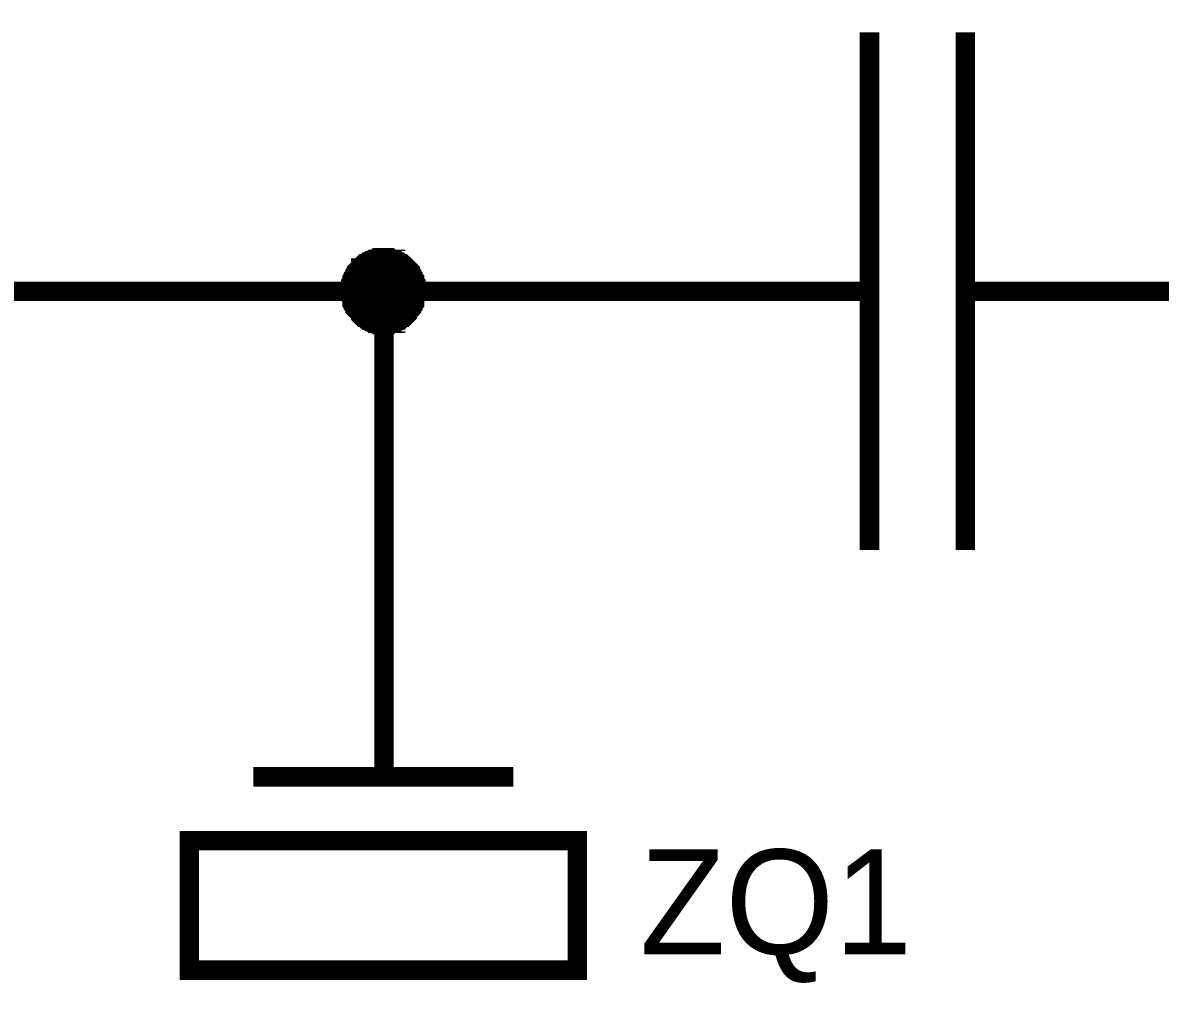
# Model space of a CAD drawing. Header units: millimetres. Extents: x 0 to 841, y 0 to 594.
# Drawn here: x 409.44 to 427.01, y 249.02 to 264.13 of the extents above; entities that cross this region are included whole.
import ezdxf

# ---------------------------------------------------------------- set-up
doc = ezdxf.new("R2010")
doc.units = ezdxf.units.MM
doc.layers.add('Sheet', color=255, linetype='Continuous')

msp = doc.modelspace()

# ---------------------------------------------------------------- linework, layer by layer
at = {"layer": 'Sheet'}
for points, const_width in [([(422.521, 255.99), (422.521, 263.985)], 0.3), ([(424.003, 255.99), (424.003, 263.985)], 0.3), ([(414.504, 259.987), (414.504, 260.01), (414.504, 260.032), (414.504, 260.077), (414.504, 260.1), (414.526, 260.122), (414.526, 260.145), (414.526, 260.167), (414.549, 260.189), (414.549, 260.212), (414.571, 260.234), (414.571, 260.257), (414.594, 260.279), (414.594, 260.302), (414.616, 260.324), (414.639, 260.347), (414.661, 260.347), (414.661, 260.369), (414.683, 260.392), (414.706, 260.414), (414.728, 260.414), (414.751, 260.436), (414.773, 260.436), (414.796, 260.459), (414.818, 260.459), (414.841, 260.481), (414.863, 260.481), (414.886, 260.481), (414.908, 260.504), (414.93, 260.504), (414.975, 260.504), (414.998, 260.504), (415.02, 260.504)], 0.3), ([(414.504, 259.987), (414.504, 260.01), (414.504, 260.032), (414.504, 260.077), (414.504, 260.1), (414.526, 260.122), (414.526, 260.145), (414.526, 260.167), (414.549, 260.189), (414.549, 260.212), (414.571, 260.234), (414.571, 260.257), (414.594, 260.279), (414.594, 260.302), (414.616, 260.324), (414.639, 260.347), (414.661, 260.347), (414.661, 260.369), (414.683, 260.392), (414.706, 260.414), (414.728, 260.414), (414.751, 260.436), (414.773, 260.436), (414.796, 260.459), (414.818, 260.459), (414.841, 260.481), (414.863, 260.481), (414.886, 260.481), (414.908, 260.504), (414.93, 260.504), (414.975, 260.504), (414.998, 260.504), (415.02, 260.504)], 0.3), ([(414.504, 259.987), (414.504, 260.01), (414.504, 260.032), (414.504, 260.077), (414.504, 260.1), (414.526, 260.122), (414.526, 260.145), (414.526, 260.167), (414.549, 260.189), (414.549, 260.212), (414.571, 260.234), (414.571, 260.257), (414.594, 260.279), (414.594, 260.302), (414.616, 260.324), (414.639, 260.347), (414.661, 260.347), (414.661, 260.369), (414.683, 260.392), (414.706, 260.414), (414.728, 260.414), (414.751, 260.436), (414.773, 260.436), (414.796, 260.459), (414.818, 260.459), (414.841, 260.481), (414.863, 260.481), (414.886, 260.481), (414.908, 260.504), (414.93, 260.504), (414.975, 260.504), (414.998, 260.504), (415.02, 260.504)], 0.3), ([(414.504, 259.987), (414.504, 260.01), (414.504, 260.032), (414.504, 260.077), (414.504, 260.1), (414.526, 260.122), (414.526, 260.145), (414.526, 260.167), (414.549, 260.189), (414.549, 260.212), (414.571, 260.234), (414.571, 260.257), (414.594, 260.279), (414.594, 260.302), (414.616, 260.324), (414.639, 260.347), (414.661, 260.347), (414.661, 260.369), (414.683, 260.392), (414.706, 260.414), (414.728, 260.414), (414.751, 260.436), (414.773, 260.436), (414.796, 260.459), (414.818, 260.459), (414.841, 260.481), (414.863, 260.481), (414.886, 260.481), (414.908, 260.504), (414.93, 260.504), (414.975, 260.504), (414.998, 260.504), (415.02, 260.504)], 0.3), ([(415.02, 260.504), (415.02, 260.504)], 0.3), ([(415.02, 260.504), (415.043, 260.504), (415.065, 260.504), (415.088, 260.504), (415.11, 260.504), (415.133, 260.481), (415.155, 260.481), (415.2, 260.481), (415.2, 260.459), (415.222, 260.459), (415.245, 260.436), (415.267, 260.436), (415.29, 260.414), (415.312, 260.414), (415.335, 260.392), (415.357, 260.369), (415.38, 260.347), (415.38, 260.347), (415.402, 260.324), (415.425, 260.302), (415.425, 260.279), (415.447, 260.257), (415.447, 260.234), (415.469, 260.212), (415.469, 260.189), (415.492, 260.167), (415.492, 260.145), (415.492, 260.122), (415.514, 260.1), (415.514, 260.077), (415.514, 260.032), (415.514, 260.01), (415.514, 259.987)], 0.3), ([(415.02, 260.504), (415.02, 260.504)], 0.3), ([(415.02, 260.504), (415.043, 260.504), (415.065, 260.504), (415.088, 260.504), (415.11, 260.504), (415.133, 260.481), (415.155, 260.481), (415.2, 260.481), (415.2, 260.459), (415.222, 260.459), (415.245, 260.436), (415.267, 260.436), (415.29, 260.414), (415.312, 260.414), (415.335, 260.392), (415.357, 260.369), (415.38, 260.347), (415.38, 260.347), (415.402, 260.324), (415.425, 260.302), (415.425, 260.279), (415.447, 260.257), (415.447, 260.234), (415.469, 260.212), (415.469, 260.189), (415.492, 260.167), (415.492, 260.145), (415.492, 260.122), (415.514, 260.1), (415.514, 260.077), (415.514, 260.032), (415.514, 260.01), (415.514, 259.987)], 0.3), ([(415.02, 260.504), (415.02, 260.504)], 0.3), ([(415.02, 260.504), (415.043, 260.504), (415.065, 260.504), (415.088, 260.504), (415.11, 260.504), (415.133, 260.481), (415.155, 260.481), (415.2, 260.481), (415.2, 260.459), (415.222, 260.459), (415.245, 260.436), (415.267, 260.436), (415.29, 260.414), (415.312, 260.414), (415.335, 260.392), (415.357, 260.369), (415.38, 260.347), (415.38, 260.347), (415.402, 260.324), (415.425, 260.302), (415.425, 260.279), (415.447, 260.257), (415.447, 260.234), (415.469, 260.212), (415.469, 260.189), (415.492, 260.167), (415.492, 260.145), (415.492, 260.122), (415.514, 260.1), (415.514, 260.077), (415.514, 260.032), (415.514, 260.01), (415.514, 259.987)], 0.3), ([(415.02, 260.504), (415.02, 260.504)], 0.3), ([(415.02, 260.504), (415.043, 260.504), (415.065, 260.504), (415.088, 260.504), (415.11, 260.504), (415.133, 260.481), (415.155, 260.481), (415.2, 260.481), (415.2, 260.459), (415.222, 260.459), (415.245, 260.436), (415.267, 260.436), (415.29, 260.414), (415.312, 260.414), (415.335, 260.392), (415.357, 260.369), (415.38, 260.347), (415.38, 260.347), (415.402, 260.324), (415.425, 260.302), (415.425, 260.279), (415.447, 260.257), (415.447, 260.234), (415.469, 260.212), (415.469, 260.189), (415.492, 260.167), (415.492, 260.145), (415.492, 260.122), (415.514, 260.1), (415.514, 260.077), (415.514, 260.032), (415.514, 260.01), (415.514, 259.987)], 0.3), ([(414.504, 259.987), (414.504, 260.01), (414.504, 260.032), (414.504, 260.077), (414.504, 260.1), (414.526, 260.122), (414.526, 260.145), (414.526, 260.167), (414.549, 260.189), (414.549, 260.212), (414.571, 260.234), (414.571, 260.257), (414.594, 260.279), (414.594, 260.302), (414.616, 260.324), (414.639, 260.347), (414.661, 260.347), (414.661, 260.369), (414.683, 260.392), (414.706, 260.414), (414.728, 260.414), (414.751, 260.436), (414.773, 260.436), (414.796, 260.459), (414.818, 260.459), (414.841, 260.481), (414.863, 260.481), (414.886, 260.481), (414.908, 260.504), (414.93, 260.504), (414.975, 260.504), (414.998, 260.504), (415.02, 260.504)], 0.0991), ([(414.504, 259.987), (414.504, 260.01), (414.504, 260.032), (414.504, 260.077), (414.504, 260.1), (414.526, 260.122), (414.526, 260.145), (414.526, 260.167), (414.549, 260.189), (414.549, 260.212), (414.571, 260.234), (414.571, 260.257), (414.594, 260.279), (414.594, 260.302), (414.616, 260.324), (414.639, 260.347), (414.661, 260.347), (414.661, 260.369), (414.683, 260.392), (414.706, 260.414), (414.728, 260.414), (414.751, 260.436), (414.773, 260.436), (414.796, 260.459), (414.818, 260.459), (414.841, 260.481), (414.863, 260.481), (414.886, 260.481), (414.908, 260.504), (414.93, 260.504), (414.975, 260.504), (414.998, 260.504), (415.02, 260.504)], 0.0991), ([(414.504, 259.987), (414.504, 260.01), (414.504, 260.032), (414.504, 260.077), (414.504, 260.1), (414.526, 260.122), (414.526, 260.145), (414.526, 260.167), (414.549, 260.189), (414.549, 260.212), (414.571, 260.234), (414.571, 260.257), (414.594, 260.279), (414.594, 260.302), (414.616, 260.324), (414.639, 260.347), (414.661, 260.347), (414.661, 260.369), (414.683, 260.392), (414.706, 260.414), (414.728, 260.414), (414.751, 260.436), (414.773, 260.436), (414.796, 260.459), (414.818, 260.459), (414.841, 260.481), (414.863, 260.481), (414.886, 260.481), (414.908, 260.504), (414.93, 260.504), (414.975, 260.504), (414.998, 260.504), (415.02, 260.504)], 0.0991), ([(414.504, 259.987), (414.504, 260.01), (414.504, 260.032), (414.504, 260.077), (414.504, 260.1), (414.526, 260.122), (414.526, 260.145), (414.526, 260.167), (414.549, 260.189), (414.549, 260.212), (414.571, 260.234), (414.571, 260.257), (414.594, 260.279), (414.594, 260.302), (414.616, 260.324), (414.639, 260.347), (414.661, 260.347), (414.661, 260.369), (414.683, 260.392), (414.706, 260.414), (414.728, 260.414), (414.751, 260.436), (414.773, 260.436), (414.796, 260.459), (414.818, 260.459), (414.841, 260.481), (414.863, 260.481), (414.886, 260.481), (414.908, 260.504), (414.93, 260.504), (414.975, 260.504), (414.998, 260.504), (415.02, 260.504)], 0.0991), ([(415.02, 260.504), (415.02, 260.504)], 0.0991), ([(415.02, 260.504), (415.043, 260.504), (415.065, 260.504), (415.088, 260.504), (415.11, 260.504), (415.133, 260.481), (415.155, 260.481), (415.2, 260.481), (415.2, 260.459), (415.222, 260.459), (415.245, 260.436), (415.267, 260.436), (415.29, 260.414), (415.312, 260.414), (415.335, 260.392), (415.357, 260.369), (415.38, 260.347), (415.38, 260.347), (415.402, 260.324), (415.425, 260.302), (415.425, 260.279), (415.447, 260.257), (415.447, 260.234), (415.469, 260.212), (415.469, 260.189), (415.492, 260.167), (415.492, 260.145), (415.492, 260.122), (415.514, 260.1), (415.514, 260.077), (415.514, 260.032), (415.514, 260.01), (415.514, 259.987)], 0.0991), ([(415.02, 260.504), (415.02, 260.504)], 0.0991), ([(415.02, 260.504), (415.043, 260.504), (415.065, 260.504), (415.088, 260.504), (415.11, 260.504), (415.133, 260.481), (415.155, 260.481), (415.2, 260.481), (415.2, 260.459), (415.222, 260.459), (415.245, 260.436), (415.267, 260.436), (415.29, 260.414), (415.312, 260.414), (415.335, 260.392), (415.357, 260.369), (415.38, 260.347), (415.38, 260.347), (415.402, 260.324), (415.425, 260.302), (415.425, 260.279), (415.447, 260.257), (415.447, 260.234), (415.469, 260.212), (415.469, 260.189), (415.492, 260.167), (415.492, 260.145), (415.492, 260.122), (415.514, 260.1), (415.514, 260.077), (415.514, 260.032), (415.514, 260.01), (415.514, 259.987)], 0.0991), ([(415.02, 260.504), (415.02, 260.504)], 0.0991), ([(415.02, 260.504), (415.043, 260.504), (415.065, 260.504), (415.088, 260.504), (415.11, 260.504), (415.133, 260.481), (415.155, 260.481), (415.2, 260.481), (415.2, 260.459), (415.222, 260.459), (415.245, 260.436), (415.267, 260.436), (415.29, 260.414), (415.312, 260.414), (415.335, 260.392), (415.357, 260.369), (415.38, 260.347), (415.38, 260.347), (415.402, 260.324), (415.425, 260.302), (415.425, 260.279), (415.447, 260.257), (415.447, 260.234), (415.469, 260.212), (415.469, 260.189), (415.492, 260.167), (415.492, 260.145), (415.492, 260.122), (415.514, 260.1), (415.514, 260.077), (415.514, 260.032), (415.514, 260.01), (415.514, 259.987)], 0.0991), ([(415.02, 260.504), (415.02, 260.504)], 0.0991), ([(415.02, 260.504), (415.043, 260.504), (415.065, 260.504), (415.088, 260.504), (415.11, 260.504), (415.133, 260.481), (415.155, 260.481), (415.2, 260.481), (415.2, 260.459), (415.222, 260.459), (415.245, 260.436), (415.267, 260.436), (415.29, 260.414), (415.312, 260.414), (415.335, 260.392), (415.357, 260.369), (415.38, 260.347), (415.38, 260.347), (415.402, 260.324), (415.425, 260.302), (415.425, 260.279), (415.447, 260.257), (415.447, 260.234), (415.469, 260.212), (415.469, 260.189), (415.492, 260.167), (415.492, 260.145), (415.492, 260.122), (415.514, 260.1), (415.514, 260.077), (415.514, 260.032), (415.514, 260.01), (415.514, 259.987)], 0.0991), ([(402.511, 257.494), (402.511, 259.987), (415.02, 259.987)], 0.3), ([(415.02, 259.471), (414.998, 259.471), (414.975, 259.471), (414.93, 259.471), (414.908, 259.471), (414.886, 259.493), (414.863, 259.493), (414.841, 259.493), (414.818, 259.516), (414.796, 259.516), (414.773, 259.538), (414.751, 259.538), (414.728, 259.561), (414.706, 259.583), (414.683, 259.583), (414.661, 259.605), (414.661, 259.628), (414.639, 259.65), (414.616, 259.673), (414.594, 259.695), (414.594, 259.695), (414.571, 259.718), (414.571, 259.74), (414.549, 259.763), (414.549, 259.785), (414.526, 259.808), (414.526, 259.83), (414.526, 259.853), (414.504, 259.897), (414.504, 259.92), (414.504, 259.942), (414.504, 259.965), (414.504, 259.987)], 0.3), ([(414.504, 259.987), (414.504, 259.987)], 0.3), ([(415.02, 259.471), (414.998, 259.471), (414.975, 259.471), (414.93, 259.471), (414.908, 259.471), (414.886, 259.493), (414.863, 259.493), (414.841, 259.493), (414.818, 259.516), (414.796, 259.516), (414.773, 259.538), (414.751, 259.538), (414.728, 259.561), (414.706, 259.583), (414.683, 259.583), (414.661, 259.605), (414.661, 259.628), (414.639, 259.65), (414.616, 259.673), (414.594, 259.695), (414.594, 259.695), (414.571, 259.718), (414.571, 259.74), (414.549, 259.763), (414.549, 259.785), (414.526, 259.808), (414.526, 259.83), (414.526, 259.853), (414.504, 259.897), (414.504, 259.92), (414.504, 259.942), (414.504, 259.965), (414.504, 259.987)], 0.3), ([(414.504, 259.987), (414.504, 259.987)], 0.3), ([(415.02, 259.471), (414.998, 259.471), (414.975, 259.471), (414.93, 259.471), (414.908, 259.471), (414.886, 259.493), (414.863, 259.493), (414.841, 259.493), (414.818, 259.516), (414.796, 259.516), (414.773, 259.538), (414.751, 259.538), (414.728, 259.561), (414.706, 259.583), (414.683, 259.583), (414.661, 259.605), (414.661, 259.628), (414.639, 259.65), (414.616, 259.673), (414.594, 259.695), (414.594, 259.695), (414.571, 259.718), (414.571, 259.74), (414.549, 259.763), (414.549, 259.785), (414.526, 259.808), (414.526, 259.83), (414.526, 259.853), (414.504, 259.897), (414.504, 259.92), (414.504, 259.942), (414.504, 259.965), (414.504, 259.987)], 0.3), ([(414.504, 259.987), (414.504, 259.987)], 0.3), ([(415.02, 259.471), (414.998, 259.471), (414.975, 259.471), (414.93, 259.471), (414.908, 259.471), (414.886, 259.493), (414.863, 259.493), (414.841, 259.493), (414.818, 259.516), (414.796, 259.516), (414.773, 259.538), (414.751, 259.538), (414.728, 259.561), (414.706, 259.583), (414.683, 259.583), (414.661, 259.605), (414.661, 259.628), (414.639, 259.65), (414.616, 259.673), (414.594, 259.695), (414.594, 259.695), (414.571, 259.718), (414.571, 259.74), (414.549, 259.763), (414.549, 259.785), (414.526, 259.808), (414.526, 259.83), (414.526, 259.853), (414.504, 259.897), (414.504, 259.92), (414.504, 259.942), (414.504, 259.965), (414.504, 259.987)], 0.3), ([(414.504, 259.987), (414.504, 259.987)], 0.3), ([(415.514, 259.987), (415.514, 259.965), (415.514, 259.942), (415.514, 259.92), (415.514, 259.897), (415.492, 259.853), (415.492, 259.83), (415.492, 259.808), (415.469, 259.785), (415.469, 259.763), (415.447, 259.74), (415.447, 259.718), (415.425, 259.695), (415.425, 259.695), (415.402, 259.673), (415.38, 259.65), (415.38, 259.628), (415.357, 259.605), (415.335, 259.583), (415.312, 259.583), (415.29, 259.561), (415.267, 259.538), (415.245, 259.538), (415.222, 259.516), (415.2, 259.516), (415.2, 259.493), (415.155, 259.493), (415.133, 259.493), (415.11, 259.471), (415.088, 259.471), (415.065, 259.471), (415.043, 259.471), (415.02, 259.471)], 0.3), ([(415.02, 254.979), (415.02, 259.987), (420.006, 259.987)], 0.3), ([(415.514, 259.987), (415.514, 259.965), (415.514, 259.942), (415.514, 259.92), (415.514, 259.897), (415.492, 259.853), (415.492, 259.83), (415.492, 259.808), (415.469, 259.785), (415.469, 259.763), (415.447, 259.74), (415.447, 259.718), (415.425, 259.695), (415.425, 259.695), (415.402, 259.673), (415.38, 259.65), (415.38, 259.628), (415.357, 259.605), (415.335, 259.583), (415.312, 259.583), (415.29, 259.561), (415.267, 259.538), (415.245, 259.538), (415.222, 259.516), (415.2, 259.516), (415.2, 259.493), (415.155, 259.493), (415.133, 259.493), (415.11, 259.471), (415.088, 259.471), (415.065, 259.471), (415.043, 259.471), (415.02, 259.471)], 0.3), ([(415.514, 259.987), (415.514, 259.965), (415.514, 259.942), (415.514, 259.92), (415.514, 259.897), (415.492, 259.853), (415.492, 259.83), (415.492, 259.808), (415.469, 259.785), (415.469, 259.763), (415.447, 259.74), (415.447, 259.718), (415.425, 259.695), (415.425, 259.695), (415.402, 259.673), (415.38, 259.65), (415.38, 259.628), (415.357, 259.605), (415.335, 259.583), (415.312, 259.583), (415.29, 259.561), (415.267, 259.538), (415.245, 259.538), (415.222, 259.516), (415.2, 259.516), (415.2, 259.493), (415.155, 259.493), (415.133, 259.493), (415.11, 259.471), (415.088, 259.471), (415.065, 259.471), (415.043, 259.471), (415.02, 259.471)], 0.3), ([(415.514, 259.987), (415.514, 259.965), (415.514, 259.942), (415.514, 259.92), (415.514, 259.897), (415.492, 259.853), (415.492, 259.83), (415.492, 259.808), (415.469, 259.785), (415.469, 259.763), (415.447, 259.74), (415.447, 259.718), (415.425, 259.695), (415.425, 259.695), (415.402, 259.673), (415.38, 259.65), (415.38, 259.628), (415.357, 259.605), (415.335, 259.583), (415.312, 259.583), (415.29, 259.561), (415.267, 259.538), (415.245, 259.538), (415.222, 259.516), (415.2, 259.516), (415.2, 259.493), (415.155, 259.493), (415.133, 259.493), (415.11, 259.471), (415.088, 259.471), (415.065, 259.471), (415.043, 259.471), (415.02, 259.471)], 0.3), ([(415.514, 259.987), (415.514, 259.987), (415.514, 259.987), (415.514, 259.987), (415.514, 259.987), (415.514, 259.987), (415.514, 259.987), (415.514, 259.987), (415.514, 259.987), (415.514, 259.987), (415.514, 259.987), (415.514, 259.987), (415.514, 259.987), (415.514, 259.987), (415.514, 259.987), (415.514, 259.987), (415.514, 259.987), (415.514, 259.987), (415.514, 259.987), (415.514, 259.987), (415.514, 259.987), (415.514, 259.987), (415.514, 259.987), (415.514, 259.987), (415.514, 259.987), (415.514, 259.987), (415.514, 259.987), (415.514, 259.987), (415.514, 259.987), (415.514, 259.987), (415.514, 259.987), (415.514, 259.987), (415.514, 259.987)], 0.3), ([(415.514, 259.987), (415.514, 259.987)], 0.3), ([(415.514, 259.987), (415.514, 259.987), (415.514, 259.987), (415.514, 259.987), (415.514, 259.987), (415.514, 259.987), (415.514, 259.987), (415.514, 259.987), (415.514, 259.987), (415.514, 259.987), (415.514, 259.987), (415.514, 259.987), (415.514, 259.987), (415.514, 259.987), (415.514, 259.987), (415.514, 259.987), (415.514, 259.987), (415.514, 259.987), (415.514, 259.987), (415.514, 259.987), (415.514, 259.987), (415.514, 259.987), (415.514, 259.987), (415.514, 259.987), (415.514, 259.987), (415.514, 259.987), (415.514, 259.987), (415.514, 259.987), (415.514, 259.987), (415.514, 259.987), (415.514, 259.987), (415.514, 259.987), (415.514, 259.987)], 0.3), ([(415.514, 259.987), (415.514, 259.987)], 0.3), ([(415.514, 259.987), (415.514, 259.987), (415.514, 259.987), (415.514, 259.987), (415.514, 259.987), (415.514, 259.987), (415.514, 259.987), (415.514, 259.987), (415.514, 259.987), (415.514, 259.987), (415.514, 259.987), (415.514, 259.987), (415.514, 259.987), (415.514, 259.987), (415.514, 259.987), (415.514, 259.987), (415.514, 259.987), (415.514, 259.987), (415.514, 259.987), (415.514, 259.987), (415.514, 259.987), (415.514, 259.987), (415.514, 259.987), (415.514, 259.987), (415.514, 259.987), (415.514, 259.987), (415.514, 259.987), (415.514, 259.987), (415.514, 259.987), (415.514, 259.987), (415.514, 259.987), (415.514, 259.987), (415.514, 259.987)], 0.3), ([(415.514, 259.987), (415.514, 259.987)], 0.3), ([(415.514, 259.987), (415.514, 259.987), (415.514, 259.987), (415.514, 259.987), (415.514, 259.987), (415.514, 259.987), (415.514, 259.987), (415.514, 259.987), (415.514, 259.987), (415.514, 259.987), (415.514, 259.987), (415.514, 259.987), (415.514, 259.987), (415.514, 259.987), (415.514, 259.987), (415.514, 259.987), (415.514, 259.987), (415.514, 259.987), (415.514, 259.987), (415.514, 259.987), (415.514, 259.987), (415.514, 259.987), (415.514, 259.987), (415.514, 259.987), (415.514, 259.987), (415.514, 259.987), (415.514, 259.987), (415.514, 259.987), (415.514, 259.987), (415.514, 259.987), (415.514, 259.987), (415.514, 259.987), (415.514, 259.987)], 0.3), ([(415.514, 259.987), (415.514, 259.987)], 0.3), ([(422.521, 259.987), (420.006, 259.987)], 0.3), ([(424.003, 259.987), (426.519, 259.987)], 0.3), ([(426.519, 239.999), (430, 239.999), (430, 249.993), (430, 259.987), (426.519, 259.987)], 0.3), ([(415.02, 259.471), (414.998, 259.471), (414.975, 259.471), (414.93, 259.471), (414.908, 259.471), (414.886, 259.493), (414.863, 259.493), (414.841, 259.493), (414.818, 259.516), (414.796, 259.516), (414.773, 259.538), (414.751, 259.538), (414.728, 259.561), (414.706, 259.583), (414.683, 259.583), (414.661, 259.605), (414.661, 259.628), (414.639, 259.65), (414.616, 259.673), (414.594, 259.695), (414.594, 259.695), (414.571, 259.718), (414.571, 259.74), (414.549, 259.763), (414.549, 259.785), (414.526, 259.808), (414.526, 259.83), (414.526, 259.853), (414.504, 259.897), (414.504, 259.92), (414.504, 259.942), (414.504, 259.965), (414.504, 259.987)], 0.0991), ([(414.504, 259.987), (414.504, 259.987)], 0.0991), ([(415.02, 259.471), (414.998, 259.471), (414.975, 259.471), (414.93, 259.471), (414.908, 259.471), (414.886, 259.493), (414.863, 259.493), (414.841, 259.493), (414.818, 259.516), (414.796, 259.516), (414.773, 259.538), (414.751, 259.538), (414.728, 259.561), (414.706, 259.583), (414.683, 259.583), (414.661, 259.605), (414.661, 259.628), (414.639, 259.65), (414.616, 259.673), (414.594, 259.695), (414.594, 259.695), (414.571, 259.718), (414.571, 259.74), (414.549, 259.763), (414.549, 259.785), (414.526, 259.808), (414.526, 259.83), (414.526, 259.853), (414.504, 259.897), (414.504, 259.92), (414.504, 259.942), (414.504, 259.965), (414.504, 259.987)], 0.0991), ([(414.504, 259.987), (414.504, 259.987)], 0.0991), ([(415.02, 259.471), (414.998, 259.471), (414.975, 259.471), (414.93, 259.471), (414.908, 259.471), (414.886, 259.493), (414.863, 259.493), (414.841, 259.493), (414.818, 259.516), (414.796, 259.516), (414.773, 259.538), (414.751, 259.538), (414.728, 259.561), (414.706, 259.583), (414.683, 259.583), (414.661, 259.605), (414.661, 259.628), (414.639, 259.65), (414.616, 259.673), (414.594, 259.695), (414.594, 259.695), (414.571, 259.718), (414.571, 259.74), (414.549, 259.763), (414.549, 259.785), (414.526, 259.808), (414.526, 259.83), (414.526, 259.853), (414.504, 259.897), (414.504, 259.92), (414.504, 259.942), (414.504, 259.965), (414.504, 259.987)], 0.0991), ([(414.504, 259.987), (414.504, 259.987)], 0.0991), ([(415.02, 259.471), (414.998, 259.471), (414.975, 259.471), (414.93, 259.471), (414.908, 259.471), (414.886, 259.493), (414.863, 259.493), (414.841, 259.493), (414.818, 259.516), (414.796, 259.516), (414.773, 259.538), (414.751, 259.538), (414.728, 259.561), (414.706, 259.583), (414.683, 259.583), (414.661, 259.605), (414.661, 259.628), (414.639, 259.65), (414.616, 259.673), (414.594, 259.695), (414.594, 259.695), (414.571, 259.718), (414.571, 259.74), (414.549, 259.763), (414.549, 259.785), (414.526, 259.808), (414.526, 259.83), (414.526, 259.853), (414.504, 259.897), (414.504, 259.92), (414.504, 259.942), (414.504, 259.965), (414.504, 259.987)], 0.0991), ([(414.504, 259.987), (414.504, 259.987)], 0.0991), ([(415.514, 259.987), (415.514, 259.965), (415.514, 259.942), (415.514, 259.92), (415.514, 259.897), (415.492, 259.853), (415.492, 259.83), (415.492, 259.808), (415.469, 259.785), (415.469, 259.763), (415.447, 259.74), (415.447, 259.718), (415.425, 259.695), (415.425, 259.695), (415.402, 259.673), (415.38, 259.65), (415.38, 259.628), (415.357, 259.605), (415.335, 259.583), (415.312, 259.583), (415.29, 259.561), (415.267, 259.538), (415.245, 259.538), (415.222, 259.516), (415.2, 259.516), (415.2, 259.493), (415.155, 259.493), (415.133, 259.493), (415.11, 259.471), (415.088, 259.471), (415.065, 259.471), (415.043, 259.471), (415.02, 259.471)], 0.0991), ([(415.514, 259.987), (415.514, 259.965), (415.514, 259.942), (415.514, 259.92), (415.514, 259.897), (415.492, 259.853), (415.492, 259.83), (415.492, 259.808), (415.469, 259.785), (415.469, 259.763), (415.447, 259.74), (415.447, 259.718), (415.425, 259.695), (415.425, 259.695), (415.402, 259.673), (415.38, 259.65), (415.38, 259.628), (415.357, 259.605), (415.335, 259.583), (415.312, 259.583), (415.29, 259.561), (415.267, 259.538), (415.245, 259.538), (415.222, 259.516), (415.2, 259.516), (415.2, 259.493), (415.155, 259.493), (415.133, 259.493), (415.11, 259.471), (415.088, 259.471), (415.065, 259.471), (415.043, 259.471), (415.02, 259.471)], 0.0991), ([(415.514, 259.987), (415.514, 259.965), (415.514, 259.942), (415.514, 259.92), (415.514, 259.897), (415.492, 259.853), (415.492, 259.83), (415.492, 259.808), (415.469, 259.785), (415.469, 259.763), (415.447, 259.74), (415.447, 259.718), (415.425, 259.695), (415.425, 259.695), (415.402, 259.673), (415.38, 259.65), (415.38, 259.628), (415.357, 259.605), (415.335, 259.583), (415.312, 259.583), (415.29, 259.561), (415.267, 259.538), (415.245, 259.538), (415.222, 259.516), (415.2, 259.516), (415.2, 259.493), (415.155, 259.493), (415.133, 259.493), (415.11, 259.471), (415.088, 259.471), (415.065, 259.471), (415.043, 259.471), (415.02, 259.471)], 0.0991), ([(415.514, 259.987), (415.514, 259.965), (415.514, 259.942), (415.514, 259.92), (415.514, 259.897), (415.492, 259.853), (415.492, 259.83), (415.492, 259.808), (415.469, 259.785), (415.469, 259.763), (415.447, 259.74), (415.447, 259.718), (415.425, 259.695), (415.425, 259.695), (415.402, 259.673), (415.38, 259.65), (415.38, 259.628), (415.357, 259.605), (415.335, 259.583), (415.312, 259.583), (415.29, 259.561), (415.267, 259.538), (415.245, 259.538), (415.222, 259.516), (415.2, 259.516), (415.2, 259.493), (415.155, 259.493), (415.133, 259.493), (415.11, 259.471), (415.088, 259.471), (415.065, 259.471), (415.043, 259.471), (415.02, 259.471)], 0.0991), ([(415.514, 259.987), (415.514, 259.987), (415.514, 259.987), (415.514, 259.987), (415.514, 259.987), (415.514, 259.987), (415.514, 259.987), (415.514, 259.987), (415.514, 259.987), (415.514, 259.987), (415.514, 259.987), (415.514, 259.987), (415.514, 259.987), (415.514, 259.987), (415.514, 259.987), (415.514, 259.987), (415.514, 259.987), (415.514, 259.987), (415.514, 259.987), (415.514, 259.987), (415.514, 259.987), (415.514, 259.987), (415.514, 259.987), (415.514, 259.987), (415.514, 259.987), (415.514, 259.987), (415.514, 259.987), (415.514, 259.987), (415.514, 259.987), (415.514, 259.987), (415.514, 259.987), (415.514, 259.987), (415.514, 259.987)], 0.0991), ([(415.514, 259.987), (415.514, 259.987)], 0.0991), ([(415.514, 259.987), (415.514, 259.987), (415.514, 259.987), (415.514, 259.987), (415.514, 259.987), (415.514, 259.987), (415.514, 259.987), (415.514, 259.987), (415.514, 259.987), (415.514, 259.987), (415.514, 259.987), (415.514, 259.987), (415.514, 259.987), (415.514, 259.987), (415.514, 259.987), (415.514, 259.987), (415.514, 259.987), (415.514, 259.987), (415.514, 259.987), (415.514, 259.987), (415.514, 259.987), (415.514, 259.987), (415.514, 259.987), (415.514, 259.987), (415.514, 259.987), (415.514, 259.987), (415.514, 259.987), (415.514, 259.987), (415.514, 259.987), (415.514, 259.987), (415.514, 259.987), (415.514, 259.987), (415.514, 259.987)], 0.0991), ([(415.514, 259.987), (415.514, 259.987)], 0.0991), ([(415.514, 259.987), (415.514, 259.987), (415.514, 259.987), (415.514, 259.987), (415.514, 259.987), (415.514, 259.987), (415.514, 259.987), (415.514, 259.987), (415.514, 259.987), (415.514, 259.987), (415.514, 259.987), (415.514, 259.987), (415.514, 259.987), (415.514, 259.987), (415.514, 259.987), (415.514, 259.987), (415.514, 259.987), (415.514, 259.987), (415.514, 259.987), (415.514, 259.987), (415.514, 259.987), (415.514, 259.987), (415.514, 259.987), (415.514, 259.987), (415.514, 259.987), (415.514, 259.987), (415.514, 259.987), (415.514, 259.987), (415.514, 259.987), (415.514, 259.987), (415.514, 259.987), (415.514, 259.987), (415.514, 259.987)], 0.0991), ([(415.514, 259.987), (415.514, 259.987)], 0.0991), ([(415.514, 259.987), (415.514, 259.987), (415.514, 259.987), (415.514, 259.987), (415.514, 259.987), (415.514, 259.987), (415.514, 259.987), (415.514, 259.987), (415.514, 259.987), (415.514, 259.987), (415.514, 259.987), (415.514, 259.987), (415.514, 259.987), (415.514, 259.987), (415.514, 259.987), (415.514, 259.987), (415.514, 259.987), (415.514, 259.987), (415.514, 259.987), (415.514, 259.987), (415.514, 259.987), (415.514, 259.987), (415.514, 259.987), (415.514, 259.987), (415.514, 259.987), (415.514, 259.987), (415.514, 259.987), (415.514, 259.987), (415.514, 259.987), (415.514, 259.987), (415.514, 259.987), (415.514, 259.987), (415.514, 259.987)], 0.0991), ([(415.514, 259.987), (415.514, 259.987)], 0.0991), ([(415.02, 252.486), (415.02, 254.979)], 0.3), ([(412.999, 252.486), (417.019, 252.486)], 0.3)]:
    msp.add_lwpolyline(points, dxfattribs=dict(at, const_width=const_width))
at = {"layer": 'Sheet', "const_width": 0.508}
msp.add_lwpolyline([(414.745, 260, 1), (415.253, 260, 1)], format="xyb", close=True, dxfattribs=at)
at = {"layer": 'Sheet', "const_width": 0.3}
msp.add_lwpolyline([(412.011, 251.498), (418.007, 251.498), (418.007, 249.499), (412.011, 249.499), (412.011, 251.498)], close=True, dxfattribs=at)

# ---------------------------------------------------------------- texts
at = {"layer": 'Sheet'}
msp.add_text('ZQ1', height=1.6171, dxfattribs=at).set_placement((418.973, 249.746))

doc.saveas('drawing.dxf')
